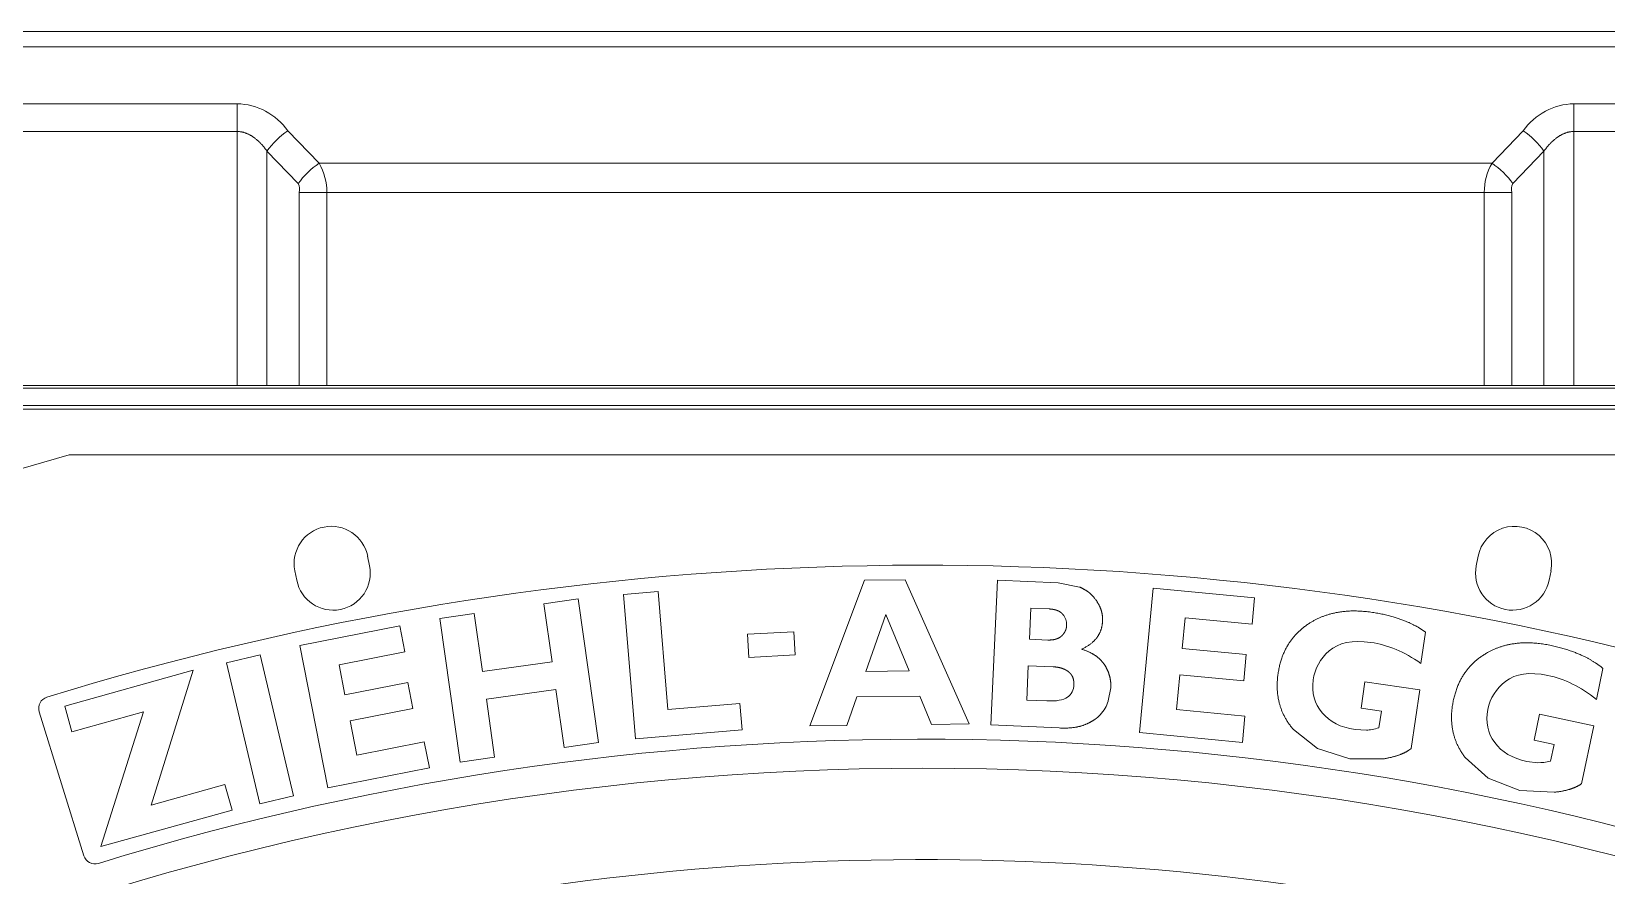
# Model space of a CAD drawing. Header units: millimetres. Extents: x 113490 to 142599, y -20467 to 115.
# Drawn here: x 133524.6 to 133796.1, y -9830 to -9684.5 of the extents above; entities that cross this region are included whole.
import ezdxf

# ---------------------------------------------------------------- set-up
doc = ezdxf.new("R2010")
doc.units = ezdxf.units.MM
doc.layers.add('DV3_0', color=7, linetype='Continuous')

msp = doc.modelspace()

# ---------------------------------------------------------------- linework, layer by layer
at = {"layer": 'DV3_0', "color": 7, "linetype": 'Continuous', "lineweight": 15}
for p, q in [((133117.62, -9684.49), (134232.86, -9684.49)), ((133211.58, -9745.99), (134144.9, -9745.99)), ((133435.68, -9745.49), (133560, -9745.49)), ((133565.16, -9745.49), (133560, -9745.49)), ((133565.16, -9745.49), (133570.69, -9745.49)), ((133575.46, -9745.49), (133570.69, -9745.49)), ((133575.46, -9745.49), (133775.02, -9745.49)), ((133779.79, -9745.49), (133775.02, -9745.49)), ((133779.79, -9745.49), (133785.31, -9745.49)), ((133790.48, -9745.49), (133785.31, -9745.49)), ((133914.8, -9745.49), (133790.48, -9745.49)), ((133211.58, -9748.99), (134144.9, -9748.99)), ((133531.06, -9757.49), (133825.41, -9757.49)), ((133569.96, -9777.44), (133570.29, -9779.1)), ((133582.84, -9776.61), (133582.51, -9774.94)), ((133773.96, -9774.94), (133773.63, -9776.61)), ((133786.19, -9779.1), (133786.52, -9777.44)), ((133668.18, -9779.07), (133658.73, -9804.19)), ((133675.2, -9778.99), (133668.18, -9779.07)), ((133686.23, -9803.86), (133675.2, -9778.99)), ((133691.07, -9779.05), (133689.94, -9804.02)), ((133701.53, -9779.52), (133691.07, -9779.05)), ((133705.21, -9780.26), (133701.53, -9779.52)), ((133618.83, -9782.32), (133612.89, -9783.16)), ((133622.33, -9807.07), (133618.83, -9782.32)), ((133632.58, -9781.03), (133626.61, -9781.53)), ((133626.61, -9781.53), (133628.69, -9806.44)), ((133634.28, -9801.39), (133632.58, -9781.03)), ((133717.93, -9780.46), (133715.55, -9805.35)), ((133735.43, -9782.13), (133717.93, -9780.46)), ((133734.99, -9786.69), (133735.43, -9782.13)), ((133600.9, -9784.85), (133594.96, -9785.69)), ((133602.31, -9794.83), (133600.9, -9784.85)), ((133612.89, -9783.16), (133614.3, -9793.13)), ((133668.41, -9794.8), (133671.85, -9785.01)), ((133671.85, -9785.01), (133675.87, -9794.71)), ((133696.61, -9789.26), (133696.85, -9783.9)), ((133696.85, -9783.9), (133700.03, -9784.04)), ((133722.96, -9790.83), (133723.46, -9785.59)), ((133723.46, -9785.59), (133734.99, -9786.69)), ((133588.06, -9786.95), (133570.81, -9790.35)), ((133588.94, -9791.45), (133588.06, -9786.95)), ((133594.96, -9785.69), (133598.46, -9810.45)), ((133655.99, -9787.97), (133648, -9788.39)), ((133656.2, -9791.96), (133655.99, -9787.97)), ((133764.08, -9793.43), (133764.88, -9788.03)), ((133570.81, -9790.35), (133575.65, -9814.88)), ((133648, -9788.39), (133648.21, -9792.38)), ((133699.79, -9789.4), (133696.61, -9789.26)), ((133733.97, -9791.88), (133722.96, -9790.83)), ((133564, -9791.94), (133558.17, -9793.32)), ((133558.17, -9793.32), (133563.91, -9817.65)), ((133569.74, -9816.27), (133564, -9791.94)), ((133577.58, -9793.69), (133588.94, -9791.45)), ((133578.6, -9798.85), (133577.58, -9793.69)), ((133614.3, -9793.13), (133602.31, -9794.83)), ((133648.21, -9792.38), (133656.2, -9791.96)), ((133733.54, -9796.42), (133733.97, -9791.88)), ((133552.41, -9794.62), (133530.3, -9800.79)), ((133545.2, -9817.85), (133552.41, -9794.62)), ((133675.87, -9794.71), (133668.41, -9794.8)), ((133696.13, -9799.74), (133696.4, -9793.82)), ((133696.4, -9793.82), (133700.67, -9794.01)), ((133721.95, -9801.37), (133722.53, -9795.37)), ((133722.53, -9795.37), (133733.54, -9796.42)), ((133794.34, -9799.63), (133795.48, -9794.29)), ((133589.45, -9796.71), (133578.6, -9798.85)), ((133590.33, -9801.19), (133589.45, -9796.71)), ((133602.98, -9799.6), (133614.97, -9797.9)), ((133614.97, -9797.9), (133616.39, -9807.91)), ((133665.12, -9804.11), (133666.87, -9799.19)), ((133666.87, -9799.19), (133677.71, -9799.06)), ((133677.71, -9799.06), (133679.74, -9803.94)), ((133710.2, -9799.9), (133710.63, -9797.61)), ((133754.45, -9796.59), (133753.77, -9801.12)), ((133763.9, -9798), (133754.45, -9796.59)), ((133762.39, -9808.12), (133763.9, -9798)), ((133525.9, -9801.75), (133533.61, -9826.58)), ((133530.3, -9800.79), (133531.53, -9805.2)), ((133531.53, -9805.2), (133543.85, -9801.76)), ((133543.85, -9801.76), (133536.54, -9825)), ((133579.48, -9803.33), (133590.33, -9801.19)), ((133604.39, -9809.61), (133602.98, -9799.6)), ((133646.69, -9800.36), (133634.28, -9801.39)), ((133647.07, -9804.9), (133646.69, -9800.36)), ((133699.59, -9799.89), (133696.13, -9799.74)), ((133733.75, -9802.5), (133721.95, -9801.37)), ((133753.77, -9801.12), (133757.3, -9801.64)), ((133757.3, -9801.64), (133756.86, -9804.54)), ((133580.65, -9809.24), (133579.48, -9803.33)), ((133658.73, -9804.19), (133665.12, -9804.11)), ((133679.74, -9803.94), (133686.23, -9803.86)), ((133689.94, -9804.02), (133701.74, -9804.56)), ((133733.31, -9807.04), (133733.75, -9802.5)), ((133784.54, -9802.19), (133783.59, -9806.67)), ((133793.89, -9804.18), (133784.54, -9802.19)), ((133791.76, -9814.19), (133793.89, -9804.18)), ((133592.27, -9806.95), (133580.65, -9809.24)), ((133593.16, -9811.43), (133592.27, -9806.95)), ((133616.39, -9807.91), (133622.33, -9807.07)), ((133628.69, -9806.44), (133647.07, -9804.9)), ((133715.55, -9805.35), (133733.31, -9807.04)), ((133742.12, -9804.84), (133746.27, -9808.11)), ((133754.69, -9804.93), (133752.75, -9804.84)), ((133783.59, -9806.67), (133787.07, -9807.42)), ((133598.46, -9810.45), (133604.39, -9809.61)), ((133746.27, -9808.11), (133751.85, -9809.89)), ((133751.85, -9809.89), (133757.81, -9809.85)), ((133771.72, -9809.67), (133775.66, -9813.2)), ((133787.07, -9807.42), (133786.46, -9810.29)), ((133575.65, -9814.88), (133593.16, -9811.43)), ((133784.27, -9810.54), (133782.33, -9810.32)), ((133557.91, -9814.3), (133545.2, -9817.85)), ((133559.13, -9818.7), (133557.91, -9814.3)), ((133775.66, -9813.2), (133781.13, -9815.32)), ((133781.13, -9815.32), (133787.08, -9815.64)), ((133563.91, -9817.65), (133569.74, -9816.27)), ((133536.54, -9825), (133559.13, -9818.7))]:
    msp.add_line(p, q, dxfattribs=at)
at = {"layer": 'DV3_0', "color": 7, "linetype": 'Continuous', "lineweight": 20}
for p, q in [((133117.62, -9687.14), (134232.86, -9687.14)), ((133560, -9696.95), (133435.68, -9696.95)), ((133560, -9701.73), (133560, -9696.95)), ((133914.8, -9696.95), (133790.48, -9696.95)), ((133790.48, -9701.73), (133790.48, -9696.95)), ((133560, -9701.73), (133435.68, -9701.73)), ((133560, -9701.73), (133560, -9745.49)), ((133574.13, -9707.21), (133568.74, -9701.62)), ((133781.73, -9701.62), (133776.35, -9707.21)), ((133790.48, -9745.49), (133790.48, -9701.73)), ((133914.8, -9701.73), (133790.48, -9701.73)), ((133565.16, -9705.11), (133565.16, -9745.49)), ((133570.55, -9710.7), (133565.16, -9705.11)), ((133785.31, -9705.11), (133779.93, -9710.7)), ((133785.31, -9745.49), (133785.31, -9705.11)), ((133776.35, -9707.21), (133574.13, -9707.21)), ((133570.69, -9712.24), (133575.46, -9712.24)), ((133570.69, -9745.49), (133570.69, -9712.24)), ((133775.02, -9712.24), (133575.46, -9712.24)), ((133575.46, -9745.49), (133575.46, -9712.24)), ((133775.02, -9712.24), (133775.02, -9745.49)), ((133779.79, -9712.24), (133775.02, -9712.24)), ((133779.79, -9712.24), (133779.79, -9745.49)), ((133200.84, -9749.59), (134155.64, -9749.59))]:
    msp.add_line(p, q, dxfattribs=at)
for centre, radius, start, end in [((133559.75, -9707.93), 10.99, 35.0742, 88.685), ((133790.73, -9707.93), 10.99, 91.315, 144.9259), ((133566.13, -9712.01), 9.33, 358.5724, 30.9701), ((133784.35, -9712.01), 9.33, 149.0305, 181.427), ((133568.9, -9711.63), 1.89, 340.9987, 29.2464), ((133781.58, -9711.63), 1.89, 150.7542, 199.0007), ((133678.24, -10288.99), 461.75, 77.3584, 107.6844)]:
    msp.add_arc(centre, radius, start, end, dxfattribs=at)
at = {"layer": 'DV3_0', "color": 7, "linetype": 'Continuous', "lineweight": 15}
for centre, radius, start, end in [((133678.24, -10288.99), 551.5, 105.4775, 164.5225), ((133576.24, -9776.19), 6.4, 11.25, 191.25), ((133780.24, -9776.19), 6.4, 348.75, 168.75), ((133678.24, -10288.99), 512.5, 75.9794, 107.1378), ((133576.57, -9777.85), 6.4, 191.25, 11.25), ((133779.91, -9777.85), 6.4, 168.75, 348.75), ((133527.81, -9801.16), 2, 107.1378, 197.25), ((133678.24, -10288.99), 482.5, 70.825, 107.1317), ((133678.24, -10288.99), 477.5, 46.9802, 133.0198), ((133535.52, -9825.99), 2, 197.25, 287.1317)]:
    msp.add_arc(centre, radius, start, end, dxfattribs=at)
for centre, major_axis, ratio, start_param, end_param in [((133568.74, -9705.11), (-4.49, -4.33), 0.436952, 4.313983, 5.138233), ((133781.73, -9705.11), (4.49, -4.33), 0.436952, 1.144952, 1.969202), ((133574.13, -9710.7), (-4.49, -4.33), 0.436952, 4.313983, 5.138233), ((133776.35, -9710.7), (4.49, -4.33), 0.436952, 1.144952, 1.969202), ((133696.38, -9787.73), (-6.56, -1.66), 0.614349, 2.958164, 3.43458), ((133974.25, -10052.27), (225.91, -261.05), 0.127024, 2.997196, 3.143033), ((133738.65, -10262.15), (15.09, 472.48), 0.183952, 6.16269, 6.26334), ((134018.1, -9908.28), (272.04, -113.98), 0.160656, 3.064277, 3.184555), ((134040.59, -9929.74), (264.29, -130.34), 0.160729, 3.064235, 3.184569), ((133988.03, -10070.64), (209.27, -274.17), 0.127082, 2.997129, 3.143033), ((133740.19, -10265.91), (44.07, 470.66), 0.183952, 6.16269, 6.26334), ((133651.41, -9753.31), (-52.22, 45.56), 0.179638, 3.093177, 3.288878), ((133656.33, -9772.6), (-47.43, 26.04), 0.172874, -3.479683, -3.23109), ((133698.01, -9796.87), (-12.35, 2.41), 0.677865, 2.750654, 3.065029), ((133885.57, -9664.56), (138.09, 137.84), 0.194961, 3.124381, 3.285213), ((133769.62, -9794.12), (-16.61, -10.3), 0.198416, 0.346171, 0.581461), ((133923.52, -9678.46), (146.3, 129.11), 0.194957, 3.124381, 3.285209), ((133799.73, -9800.74), (-17.11, -9.2), 0.198856, 0.347295, 0.583383)]:
    msp.add_ellipse(centre, major_axis=major_axis, ratio=ratio, start_param=start_param, end_param=end_param, dxfattribs=at)
at = {"layer": 'DV3_0', "color": 7, "linetype": 'Continuous', "lineweight": 20}
for points, knots in [([(133565.16, -9705.11), (133565.1, -9705.01), (133564.96, -9704.83), (133564.76, -9704.57), (133564.57, -9704.33), (133564.37, -9704.1), (133564.18, -9703.89), (133563.99, -9703.7), (133563.8, -9703.51), (133563.62, -9703.34), (133563.44, -9703.18), (133563.26, -9703.03), (133563.09, -9702.89), (133562.92, -9702.77), (133562.75, -9702.65), (133562.58, -9702.54), (133562.42, -9702.44), (133562.26, -9702.35), (133562.1, -9702.26), (133561.94, -9702.18), (133561.78, -9702.11), (133561.63, -9702.05), (133561.48, -9701.99), (133561.32, -9701.94), (133561.17, -9701.89), (133561.02, -9701.85), (133560.88, -9701.82), (133560.73, -9701.79), (133560.58, -9701.77), (133560.44, -9701.75), (133560.29, -9701.74), (133560.15, -9701.73), (133560.05, -9701.73), (133560, -9701.73)], [0, 0, 0, 0, 0.049764, 0.097517, 0.143364, 0.187409, 0.229756, 0.270506, 0.309759, 0.347611, 0.384155, 0.419479, 0.453668, 0.486804, 0.518962, 0.550217, 0.580639, 0.610293, 0.639243, 0.667548, 0.695267, 0.722453, 0.749159, 0.775436, 0.80133, 0.82689, 0.85216, 0.877183, 0.902004, 0.92666, 0.951207, 0.975655, 1, 1, 1, 1]), ([(133790.48, -9701.73), (133790.43, -9701.73), (133790.33, -9701.73), (133790.19, -9701.74), (133790.04, -9701.75), (133789.89, -9701.77), (133789.75, -9701.79), (133789.6, -9701.82), (133789.45, -9701.85), (133789.3, -9701.89), (133789.15, -9701.94), (133789, -9701.99), (133788.85, -9702.05), (133788.7, -9702.11), (133788.54, -9702.18), (133788.38, -9702.26), (133788.22, -9702.35), (133788.06, -9702.44), (133787.9, -9702.54), (133787.73, -9702.65), (133787.56, -9702.77), (133787.39, -9702.89), (133787.22, -9703.03), (133787.04, -9703.18), (133786.86, -9703.34), (133786.68, -9703.51), (133786.49, -9703.7), (133786.3, -9703.89), (133786.11, -9704.1), (133785.91, -9704.33), (133785.71, -9704.57), (133785.51, -9704.83), (133785.38, -9705.01), (133785.31, -9705.11)], [0, 0, 0, 0, 0.024412, 0.048868, 0.073402, 0.098058, 0.122875, 0.147897, 0.173164, 0.198721, 0.224613, 0.250887, 0.277591, 0.304775, 0.332491, 0.360794, 0.389741, 0.419393, 0.449811, 0.481063, 0.513218, 0.54635, 0.580536, 0.615856, 0.652395, 0.690243, 0.729491, 0.770236, 0.812578, 0.856615, 0.902458, 0.950192, 1, 1, 1, 1])]:
    msp.add_open_spline(points, degree=3, knots=knots, dxfattribs=at)
at = {"layer": 'DV3_0', "color": 7, "linetype": 'Continuous', "lineweight": 15}
for points, knots in [([(133707.57, -9781.87), (133707.17, -9781.41), (133706.63, -9781.03), (133706.01, -9780.59), (133705.21, -9780.26)], [0, 0, 0, 0.5, 0.5, 1, 1, 1]), ([(133709.21, -9786.16), (133709.28, -9785.1), (133708.91, -9784.09), (133708.51, -9782.95), (133707.57, -9781.87)], [0, 0, 0, 0.5, 0.5, 1, 1, 1]), ([(133700.03, -9784.04), (133700.43, -9784.06), (133700.77, -9784.13), (133701.12, -9784.2), (133701.42, -9784.31), (133701.72, -9784.43), (133701.96, -9784.6), (133702.19, -9784.76), (133702.37, -9784.97)], [0, 0, 0, 0.25, 0.25, 0.5, 0.5, 0.75, 0.75, 1, 1, 1]), ([(133755.74, -9784.63), (133752.31, -9784.11), (133749.44, -9784.68), (133746.91, -9785.19), (133744.83, -9786.53)], [0, 0, 0, 0.5, 0.5, 1, 1, 1]), ([(133764.88, -9788.03), (133763.27, -9786.86), (133761.21, -9786.05), (133758.78, -9785.09), (133755.74, -9784.63)], [0, 0, 0, 0.5, 0.5, 1, 1, 1]), ([(133703.02, -9786.83), (133703, -9787.34), (133702.8, -9787.8), (133702.59, -9788.24), (133702.22, -9788.63)], [0, 0, 0, 0.5, 0.5, 1, 1, 1]), ([(133705.59, -9790.97), (133707.37, -9790.18), (133708.28, -9788.91), (133709.12, -9787.73), (133709.21, -9786.16)], [0, 0, 0, 0.5, 0.5, 1, 1, 1]), ([(133744.83, -9786.53), (133742.62, -9787.96), (133741.29, -9790.05), (133739.9, -9792.24), (133739.47, -9795.17)], [0, 0, 0, 0.5, 0.5, 1, 1, 1]), ([(133702.22, -9788.63), (133701.83, -9789.03), (133701.22, -9789.22), (133700.62, -9789.41), (133699.79, -9789.4)], [0, 0, 0, 0.5, 0.5, 1, 1, 1]), ([(133709.48, -9793.57), (133708.92, -9792.76), (133708.06, -9792.14), (133707.04, -9791.42), (133705.59, -9790.97)], [0, 0, 0, 0.5, 0.5, 1, 1, 1]), ([(133786.56, -9790.34), (133783.17, -9789.61), (133780.27, -9790.01), (133777.72, -9790.35), (133775.56, -9791.57)], [0, 0, 0, 0.5, 0.5, 1, 1, 1]), ([(133795.48, -9794.29), (133793.94, -9793.03), (133791.93, -9792.09), (133789.56, -9790.98), (133786.56, -9790.34)], [0, 0, 0, 0.5, 0.5, 1, 1, 1]), ([(133710.63, -9797.61), (133710.68, -9796.51), (133710.39, -9795.5), (133710.1, -9794.48), (133709.48, -9793.57)], [0, 0, 0, 0.5, 0.5, 1, 1, 1]), ([(133775.56, -9791.57), (133773.26, -9792.85), (133771.81, -9794.86), (133770.28, -9796.96), (133769.68, -9799.86)], [0, 0, 0, 0.5, 0.5, 1, 1, 1]), ([(133700.67, -9794.01), (133701.51, -9794.05), (133702.17, -9794.26), (133702.83, -9794.47), (133703.33, -9794.85)], [0, 0, 0, 0.5, 0.5, 1, 1, 1]), ([(133703.33, -9794.85), (133703.57, -9795.04), (133703.75, -9795.27), (133703.93, -9795.5), (133704.05, -9795.77), (133704.28, -9796.31), (133704.26, -9797)], [0, 0, 0, 0.25, 0.25, 0.5, 0.5, 1, 1, 1]), ([(133739.47, -9795.17), (133739.05, -9798.05), (133739.75, -9800.51), (133740.42, -9802.87), (133742.12, -9804.84)], [0, 0, 0, 0.5, 0.5, 1, 1, 1]), ([(133769.68, -9799.86), (133769.08, -9802.71), (133769.63, -9805.21), (133770.15, -9807.61), (133771.72, -9809.67)], [0, 0, 0, 0.5, 0.5, 1, 1, 1]), ([(133706.11, -9804.01), (133707.06, -9803.63), (133707.77, -9803.16), (133708.37, -9802.76), (133708.81, -9802.28)], [0, 0, 0, 0.5, 0.5, 1, 1, 1]), ([(133757.81, -9809.85), (133759.43, -9809.58), (133760.66, -9809.09), (133761.67, -9808.68), (133762.39, -9808.12)], [0, 0, 0, 0.5, 0.5, 1, 1, 1]), ([(133787.08, -9815.64), (133788.71, -9815.47), (133789.97, -9815.05), (133791, -9814.71), (133791.76, -9814.19)], [0, 0, 0, 0.5, 0.5, 1, 1, 1])]:
    msp.add_open_spline(points, degree=2, knots=knots, dxfattribs=at)
for points, degree in [([(133747.04, -9801.92), (133745.73, -9800.35), (133745.23, -9798.48), (133745.53, -9796.29)], 3), ([(133776.81, -9807.06), (133775.6, -9805.42), (133775.22, -9803.52), (133775.65, -9801.35)], 3), ([(133701.74, -9804.56), (133704.39, -9804.68), (133706.11, -9804.01)], 2)]:
    msp.add_open_spline(points, degree=degree, dxfattribs=at)

doc.saveas('drawing.dxf')
